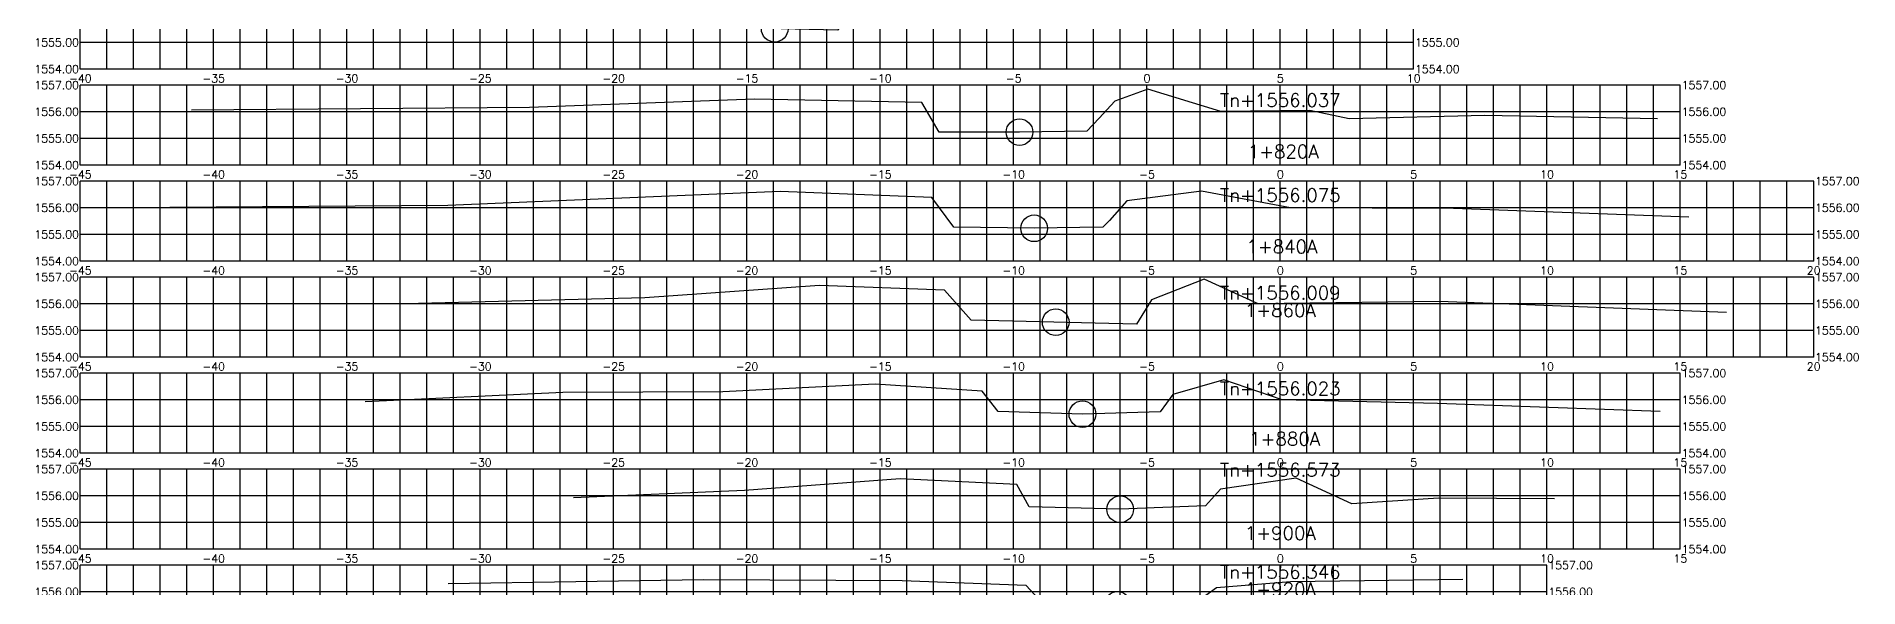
# Model space of a CAD drawing. Header units: millimetres. Extents: x 785301 to 786252, y 2209397 to 2211121.
# Drawn here: x 785901.8 to 785970.1, y 2211036.6 to 2211057.3 of the extents above; entities that cross this region are included whole.
import ezdxf
from ezdxf.enums import TextEntityAlignment as Align

# ---------------------------------------------------------------- set-up
doc = ezdxf.new("R2010")
doc.units = ezdxf.units.MM
doc.layers.add('RETICULA', color=2, linetype='Continuous')
doc.layers.add('TN', color=3, linetype='Continuous')
doc.styles.add('ROMANS', font='ROMANS.shx', dxfattribs={"width": 0.75})

# ---------------------------------------------------------------- blocks, each defined once
blk = doc.blocks.new('1-800A')
at = {"layer": 'RETICULA', "color": 2}
for p, q in [((10, 1557), (-40, 1557)), ((-40, 1554), (-40, 1557)), ((-39, 1554), (-39, 1557)), ((-38, 1554), (-38, 1557)), ((-37, 1554), (-37, 1557)), ((-36, 1554), (-36, 1557)), ((-35, 1554), (-35, 1557)), ((-35, 1554), (-35, 1557)), ((-34, 1554), (-34, 1557)), ((-33, 1554), (-33, 1557)), ((-32, 1554), (-32, 1557)), ((-31, 1554), (-31, 1557)), ((-30, 1554), (-30, 1557)), ((-30, 1554), (-30, 1557)), ((-29, 1554), (-29, 1557)), ((-28, 1554), (-28, 1557)), ((-27, 1554), (-27, 1557)), ((-26, 1554), (-26, 1557)), ((-25, 1554), (-25, 1557)), ((-25, 1554), (-25, 1557)), ((-24, 1554), (-24, 1557)), ((-23, 1554), (-23, 1557)), ((-22, 1554), (-22, 1557)), ((-21, 1554), (-21, 1557)), ((-20, 1554), (-20, 1557)), ((-20, 1554), (-20, 1557)), ((-19, 1554), (-19, 1557)), ((-18, 1554), (-18, 1557)), ((-17, 1554), (-17, 1557)), ((-16, 1554), (-16, 1557)), ((-15, 1554), (-15, 1557)), ((-15, 1554), (-15, 1557)), ((-14, 1554), (-14, 1557)), ((-13, 1554), (-13, 1557)), ((-12, 1554), (-12, 1557)), ((-11, 1554), (-11, 1557)), ((-10, 1554), (-10, 1557)), ((-10, 1554), (-10, 1557)), ((-9, 1554), (-9, 1557)), ((-8, 1554), (-8, 1557)), ((-7, 1554), (-7, 1557)), ((-6, 1554), (-6, 1557)), ((-5, 1554), (-5, 1557)), ((-5, 1554), (-5, 1557)), ((-4, 1554), (-4, 1557)), ((-3, 1554), (-3, 1557)), ((-2, 1554), (-2, 1557)), ((-1, 1554), (-1, 1557)), ((0, 1554), (0, 1557)), ((0, 1554), (0, 1557)), ((1, 1554), (1, 1557)), ((2, 1554), (2, 1557)), ((3, 1554), (3, 1557)), ((4, 1554), (4, 1557)), ((5, 1554), (5, 1557)), ((5, 1554), (5, 1557)), ((6, 1554), (6, 1557)), ((7, 1554), (7, 1557)), ((8, 1554), (8, 1557)), ((9, 1554), (9, 1557)), ((10, 1554), (10, 1557)), ((10, 1556), (-40, 1556)), ((10, 1555), (-40, 1555)), ((10, 1554), (-40, 1554))]:
    blk.add_line(p, q, dxfattribs=at)
at = {"layer": 'TN', "color": 4}
blk.add_lwpolyline([(6.915, 1556.232), (-10.94, 1556.232), (-11.605, 1555.463), (-15.838, 1555.559), (-15.868, 1555.559), (-16.385, 1556.481), (-21.33, 1556.721), (-26.015, 1556.546), (-35.229, 1556.103)], dxfattribs=at)
at = {"layer": 'TN'}
blk.add_circle((-13.96, 1555.516), 0.5, dxfattribs=at)
at = {"layer": 'RETICULA', "color": 6, "style": 'ROMANS'}
for s, p in [('1557.00', (-40.05, 1557)), ('1556.00', (-40.05, 1556)), ('1555.00', (-40.05, 1555)), ('1554.00', (-40.05, 1554))]:
    blk.add_text(s, height=0.3, dxfattribs=at).set_placement(p, align=Align.MIDDLE_RIGHT)
for s, p in [('1557.00', (10.05, 1557)), ('1556.00', (10.05, 1556)), ('1555.00', (10.05, 1555)), ('1554.00', (10.05, 1554))]:
    blk.add_text(s, height=0.3, dxfattribs=at).set_placement(p, align=Align.MIDDLE_LEFT)
for s, p in [('-40', (-40, 1553.8)), ('-35', (-35, 1553.8)), ('-30', (-30, 1553.8)), ('-25', (-25, 1553.8)), ('-20', (-20, 1553.8)), ('-15', (-15, 1553.8)), ('-10', (-10, 1553.8)), ('-5', (-5, 1553.8)), ('0', (0, 1553.8)), ('5', (5, 1553.8)), ('10', (10, 1553.8))]:
    blk.add_text(s, height=0.3, dxfattribs=at).set_placement(p, align=Align.TOP_CENTER)
at = {"layer": 'TN', "color": 7, "style": 'ROMANS'}
blk.add_text('Tn+1556.232', height=0.5, dxfattribs=at).set_placement((0, 1556.232), align=Align.BOTTOM_CENTER)
blk.add_text('1+800A', height=0.5, dxfattribs=at).set_placement((0, 1556.232), align=Align.TOP_CENTER)
blk = doc.blocks.new('1-820A')
at = {"layer": 'RETICULA', "color": 2}
for p, q in [((15, 1557), (-45, 1557)), ((-45, 1554), (-45, 1557)), ((-44, 1554), (-44, 1557)), ((-43, 1554), (-43, 1557)), ((-42, 1554), (-42, 1557)), ((-41, 1554), (-41, 1557)), ((-40, 1554), (-40, 1557)), ((-40, 1554), (-40, 1557)), ((-39, 1554), (-39, 1557)), ((-38, 1554), (-38, 1557)), ((-37, 1554), (-37, 1557)), ((-36, 1554), (-36, 1557)), ((-35, 1554), (-35, 1557)), ((-35, 1554), (-35, 1557)), ((-34, 1554), (-34, 1557)), ((-33, 1554), (-33, 1557)), ((-32, 1554), (-32, 1557)), ((-31, 1554), (-31, 1557)), ((-30, 1554), (-30, 1557)), ((-30, 1554), (-30, 1557)), ((-29, 1554), (-29, 1557)), ((-28, 1554), (-28, 1557)), ((-27, 1554), (-27, 1557)), ((-26, 1554), (-26, 1557)), ((-25, 1554), (-25, 1557)), ((-25, 1554), (-25, 1557)), ((-24, 1554), (-24, 1557)), ((-23, 1554), (-23, 1557)), ((-22, 1554), (-22, 1557)), ((-21, 1554), (-21, 1557)), ((-20, 1554), (-20, 1557)), ((-20, 1554), (-20, 1557)), ((-19, 1554), (-19, 1557)), ((-18, 1554), (-18, 1557)), ((-17, 1554), (-17, 1557)), ((-16, 1554), (-16, 1557)), ((-15, 1554), (-15, 1557)), ((-15, 1554), (-15, 1557)), ((-14, 1554), (-14, 1557)), ((-13, 1554), (-13, 1557)), ((-12, 1554), (-12, 1557)), ((-11, 1554), (-11, 1557)), ((-10, 1554), (-10, 1557)), ((-10, 1554), (-10, 1557)), ((-9, 1554), (-9, 1557)), ((-8, 1554), (-8, 1557)), ((-7, 1554), (-7, 1557)), ((-6, 1554), (-6, 1557)), ((-5, 1554), (-5, 1557)), ((-5, 1554), (-5, 1557)), ((-4, 1554), (-4, 1557)), ((-3, 1554), (-3, 1557)), ((-2, 1554), (-2, 1557)), ((-1, 1554), (-1, 1557)), ((0, 1554), (0, 1557)), ((0, 1554), (0, 1557)), ((1, 1554), (1, 1557)), ((2, 1554), (2, 1557)), ((3, 1554), (3, 1557)), ((4, 1554), (4, 1557)), ((5, 1554), (5, 1557)), ((5, 1554), (5, 1557)), ((6, 1554), (6, 1557)), ((7, 1554), (7, 1557)), ((8, 1554), (8, 1557)), ((9, 1554), (9, 1557)), ((10, 1554), (10, 1557)), ((10, 1554), (10, 1557)), ((11, 1554), (11, 1557)), ((12, 1554), (12, 1557)), ((13, 1554), (13, 1557)), ((14, 1554), (14, 1557)), ((15, 1554), (15, 1557)), ((15, 1556), (-45, 1556)), ((15, 1555), (-45, 1555)), ((15, 1554), (-45, 1554))]:
    blk.add_line(p, q, dxfattribs=at)
at = {"layer": 'TN', "color": 4}
blk.add_lwpolyline([(14.14, 1555.74), (7.671, 1555.858), (2.587, 1555.733), (1.113, 1556.053), (-2.232, 1556.006), (-4.966, 1556.843), (-6.208, 1556.399), (-6.791, 1555.767), (-7.25, 1555.277), (-9.78, 1555.237), (-12.793, 1555.236), (-13.445, 1556.351), (-19.712, 1556.473), (-28.156, 1556.166), (-40.825, 1556.06)], dxfattribs=at)
at = {"layer": 'TN'}
blk.add_circle((-9.78, 1555.237), 0.5, dxfattribs=at)
at = {"layer": 'RETICULA', "color": 6, "style": 'ROMANS'}
for s, p in [('1557.00', (-45.05, 1557)), ('1556.00', (-45.05, 1556)), ('1555.00', (-45.05, 1555)), ('1554.00', (-45.05, 1554))]:
    blk.add_text(s, height=0.3, dxfattribs=at).set_placement(p, align=Align.MIDDLE_RIGHT)
for s, p in [('1557.00', (15.05, 1557)), ('1556.00', (15.05, 1556)), ('1555.00', (15.05, 1555)), ('1554.00', (15.05, 1554))]:
    blk.add_text(s, height=0.3, dxfattribs=at).set_placement(p, align=Align.MIDDLE_LEFT)
for s, p in [('-45', (-45, 1553.8)), ('-40', (-40, 1553.8)), ('-35', (-35, 1553.8)), ('-30', (-30, 1553.8)), ('-25', (-25, 1553.8)), ('-20', (-20, 1553.8)), ('-15', (-15, 1553.8)), ('-10', (-10, 1553.8)), ('-5', (-5, 1553.8)), ('0', (0, 1553.8)), ('5', (5, 1553.8)), ('10', (10, 1553.8)), ('15', (15, 1553.8))]:
    blk.add_text(s, height=0.3, dxfattribs=at).set_placement(p, align=Align.TOP_CENTER)
at = {"layer": 'TN', "color": 7, "style": 'ROMANS'}
blk.add_text('Tn+1556.037', height=0.5, dxfattribs=at).set_placement((0, 1556.037), align=Align.BOTTOM_CENTER)
blk.add_text('1+820A', height=0.5, dxfattribs=at).set_placement((0.107, 1554.759), align=Align.TOP_CENTER)
blk = doc.blocks.new('1-840A')
at = {"layer": 'RETICULA', "color": 2}
for p, q in [((20, 1557), (-45, 1557)), ((-45, 1554), (-45, 1557)), ((-44, 1554), (-44, 1557)), ((-43, 1554), (-43, 1557)), ((-42, 1554), (-42, 1557)), ((-41, 1554), (-41, 1557)), ((-40, 1554), (-40, 1557)), ((-40, 1554), (-40, 1557)), ((-39, 1554), (-39, 1557)), ((-38, 1554), (-38, 1557)), ((-37, 1554), (-37, 1557)), ((-36, 1554), (-36, 1557)), ((-35, 1554), (-35, 1557)), ((-35, 1554), (-35, 1557)), ((-34, 1554), (-34, 1557)), ((-33, 1554), (-33, 1557)), ((-32, 1554), (-32, 1557)), ((-31, 1554), (-31, 1557)), ((-30, 1554), (-30, 1557)), ((-30, 1554), (-30, 1557)), ((-29, 1554), (-29, 1557)), ((-28, 1554), (-28, 1557)), ((-27, 1554), (-27, 1557)), ((-26, 1554), (-26, 1557)), ((-25, 1554), (-25, 1557)), ((-25, 1554), (-25, 1557)), ((-24, 1554), (-24, 1557)), ((-23, 1554), (-23, 1557)), ((-22, 1554), (-22, 1557)), ((-21, 1554), (-21, 1557)), ((-20, 1554), (-20, 1557)), ((-20, 1554), (-20, 1557)), ((-19, 1554), (-19, 1557)), ((-18, 1554), (-18, 1557)), ((-17, 1554), (-17, 1557)), ((-16, 1554), (-16, 1557)), ((-15, 1554), (-15, 1557)), ((-15, 1554), (-15, 1557)), ((-14, 1554), (-14, 1557)), ((-13, 1554), (-13, 1557)), ((-12, 1554), (-12, 1557)), ((-11, 1554), (-11, 1557)), ((-10, 1554), (-10, 1557)), ((-10, 1554), (-10, 1557)), ((-9, 1554), (-9, 1557)), ((-8, 1554), (-8, 1557)), ((-7, 1554), (-7, 1557)), ((-6, 1554), (-6, 1557)), ((-5, 1554), (-5, 1557)), ((-5, 1554), (-5, 1557)), ((-4, 1554), (-4, 1557)), ((-3, 1554), (-3, 1557)), ((-2, 1554), (-2, 1557)), ((-1, 1554), (-1, 1557)), ((0, 1554), (0, 1557)), ((0, 1554), (0, 1557)), ((1, 1554), (1, 1557)), ((2, 1554), (2, 1557)), ((3, 1554), (3, 1557)), ((4, 1554), (4, 1557)), ((5, 1554), (5, 1557)), ((5, 1554), (5, 1557)), ((6, 1554), (6, 1557)), ((7, 1554), (7, 1557)), ((8, 1554), (8, 1557)), ((9, 1554), (9, 1557)), ((10, 1554), (10, 1557)), ((10, 1554), (10, 1557)), ((11, 1554), (11, 1557)), ((12, 1554), (12, 1557)), ((13, 1554), (13, 1557)), ((14, 1554), (14, 1557)), ((15, 1554), (15, 1557)), ((15, 1554), (15, 1557)), ((16, 1554), (16, 1557)), ((17, 1554), (17, 1557)), ((18, 1554), (18, 1557)), ((19, 1554), (19, 1557)), ((20, 1554), (20, 1557)), ((20, 1556), (-45, 1556)), ((20, 1555), (-45, 1555)), ((20, 1554), (-45, 1554))]:
    blk.add_line(p, q, dxfattribs=at)
at = {"layer": 'TN', "color": 4}
blk.add_lwpolyline([(15.325, 1555.648), (6.489, 1555.979), (0.388, 1556.003), (-2.95, 1556.618), (-5.76, 1556.258), (-6.4, 1555.526), (-6.654, 1555.27), (-9.231, 1555.231), (-12.242, 1555.278), (-13.066, 1556.386), (-18.757, 1556.608), (-31.219, 1556.088), (-41.645, 1556.015)], dxfattribs=at)
at = {"layer": 'TN'}
blk.add_circle((-9.231, 1555.231), 0.5, dxfattribs=at)
at = {"layer": 'RETICULA', "color": 6, "style": 'ROMANS'}
for s, p in [('1557.00', (-45.05, 1557)), ('1556.00', (-45.05, 1556)), ('1555.00', (-45.05, 1555)), ('1554.00', (-45.05, 1554))]:
    blk.add_text(s, height=0.3, dxfattribs=at).set_placement(p, align=Align.MIDDLE_RIGHT)
for s, p in [('1557.00', (20.05, 1557)), ('1556.00', (20.05, 1556)), ('1555.00', (20.05, 1555)), ('1554.00', (20.05, 1554))]:
    blk.add_text(s, height=0.3, dxfattribs=at).set_placement(p, align=Align.MIDDLE_LEFT)
for s, p in [('-45', (-45, 1553.8)), ('-40', (-40, 1553.8)), ('-35', (-35, 1553.8)), ('-30', (-30, 1553.8)), ('-25', (-25, 1553.8)), ('-20', (-20, 1553.8)), ('-15', (-15, 1553.8)), ('-10', (-10, 1553.8)), ('-5', (-5, 1553.8)), ('0', (0, 1553.8)), ('5', (5, 1553.8)), ('10', (10, 1553.8)), ('15', (15, 1553.8)), ('20', (20, 1553.8))]:
    blk.add_text(s, height=0.3, dxfattribs=at).set_placement(p, align=Align.TOP_CENTER)
at = {"layer": 'TN', "color": 7, "style": 'ROMANS'}
blk.add_text('Tn+1556.075', height=0.5, dxfattribs=at).set_placement((0, 1556.075), align=Align.BOTTOM_CENTER)
blk.add_text('1+840A', height=0.5, dxfattribs=at).set_placement((0.058, 1554.794), align=Align.TOP_CENTER)
blk = doc.blocks.new('1-860A')
at = {"layer": 'RETICULA', "color": 2}
for p, q in [((20, 1557), (-45, 1557)), ((-45, 1554), (-45, 1557)), ((-44, 1554), (-44, 1557)), ((-43, 1554), (-43, 1557)), ((-42, 1554), (-42, 1557)), ((-41, 1554), (-41, 1557)), ((-40, 1554), (-40, 1557)), ((-40, 1554), (-40, 1557)), ((-39, 1554), (-39, 1557)), ((-38, 1554), (-38, 1557)), ((-37, 1554), (-37, 1557)), ((-36, 1554), (-36, 1557)), ((-35, 1554), (-35, 1557)), ((-35, 1554), (-35, 1557)), ((-34, 1554), (-34, 1557)), ((-33, 1554), (-33, 1557)), ((-32, 1554), (-32, 1557)), ((-31, 1554), (-31, 1557)), ((-30, 1554), (-30, 1557)), ((-30, 1554), (-30, 1557)), ((-29, 1554), (-29, 1557)), ((-28, 1554), (-28, 1557)), ((-27, 1554), (-27, 1557)), ((-26, 1554), (-26, 1557)), ((-25, 1554), (-25, 1557)), ((-25, 1554), (-25, 1557)), ((-24, 1554), (-24, 1557)), ((-23, 1554), (-23, 1557)), ((-22, 1554), (-22, 1557)), ((-21, 1554), (-21, 1557)), ((-20, 1554), (-20, 1557)), ((-20, 1554), (-20, 1557)), ((-19, 1554), (-19, 1557)), ((-18, 1554), (-18, 1557)), ((-17, 1554), (-17, 1557)), ((-16, 1554), (-16, 1557)), ((-15, 1554), (-15, 1557)), ((-15, 1554), (-15, 1557)), ((-14, 1554), (-14, 1557)), ((-13, 1554), (-13, 1557)), ((-12, 1554), (-12, 1557)), ((-11, 1554), (-11, 1557)), ((-10, 1554), (-10, 1557)), ((-10, 1554), (-10, 1557)), ((-9, 1554), (-9, 1557)), ((-8, 1554), (-8, 1557)), ((-7, 1554), (-7, 1557)), ((-6, 1554), (-6, 1557)), ((-5, 1554), (-5, 1557)), ((-5, 1554), (-5, 1557)), ((-4, 1554), (-4, 1557)), ((-3, 1554), (-3, 1557)), ((-2, 1554), (-2, 1557)), ((-1, 1554), (-1, 1557)), ((0, 1554), (0, 1557)), ((0, 1554), (0, 1557)), ((1, 1554), (1, 1557)), ((2, 1554), (2, 1557)), ((3, 1554), (3, 1557)), ((4, 1554), (4, 1557)), ((5, 1554), (5, 1557)), ((5, 1554), (5, 1557)), ((6, 1554), (6, 1557)), ((7, 1554), (7, 1557)), ((8, 1554), (8, 1557)), ((9, 1554), (9, 1557)), ((10, 1554), (10, 1557)), ((10, 1554), (10, 1557)), ((11, 1554), (11, 1557)), ((12, 1554), (12, 1557)), ((13, 1554), (13, 1557)), ((14, 1554), (14, 1557)), ((15, 1554), (15, 1557)), ((15, 1554), (15, 1557)), ((16, 1554), (16, 1557)), ((17, 1554), (17, 1557)), ((18, 1554), (18, 1557)), ((19, 1554), (19, 1557)), ((20, 1554), (20, 1557)), ((20, 1556), (-45, 1556)), ((20, 1555), (-45, 1555)), ((20, 1554), (-45, 1554))]:
    blk.add_line(p, q, dxfattribs=at)
at = {"layer": 'TN', "color": 4}
blk.add_lwpolyline([(16.73, 1555.672), (5.97, 1556.092), (-0.836, 1555.997), (-2.854, 1556.919), (-4.826, 1556.144), (-5.395, 1555.242), (-11.594, 1555.382), (-12.588, 1556.509), (-17.284, 1556.693), (-23.835, 1556.225), (-32.314, 1556.015), (-40.572, 1555.997)], dxfattribs=at)
at = {"layer": 'TN'}
blk.add_circle((-8.423, 1555.31), 0.5, dxfattribs=at)
at = {"layer": 'RETICULA', "color": 6, "style": 'ROMANS'}
for s, p in [('1557.00', (-45.05, 1557)), ('1556.00', (-45.05, 1556)), ('1555.00', (-45.05, 1555)), ('1554.00', (-45.05, 1554))]:
    blk.add_text(s, height=0.3, dxfattribs=at).set_placement(p, align=Align.MIDDLE_RIGHT)
for s, p in [('1557.00', (20.05, 1557)), ('1556.00', (20.05, 1556)), ('1555.00', (20.05, 1555)), ('1554.00', (20.05, 1554))]:
    blk.add_text(s, height=0.3, dxfattribs=at).set_placement(p, align=Align.MIDDLE_LEFT)
for s, p in [('-45', (-45, 1553.8)), ('-40', (-40, 1553.8)), ('-35', (-35, 1553.8)), ('-30', (-30, 1553.8)), ('-25', (-25, 1553.8)), ('-20', (-20, 1553.8)), ('-15', (-15, 1553.8)), ('-10', (-10, 1553.8)), ('-5', (-5, 1553.8)), ('0', (0, 1553.8)), ('5', (5, 1553.8)), ('10', (10, 1553.8)), ('15', (15, 1553.8)), ('20', (20, 1553.8))]:
    blk.add_text(s, height=0.3, dxfattribs=at).set_placement(p, align=Align.TOP_CENTER)
at = {"layer": 'TN', "color": 7, "style": 'ROMANS'}
blk.add_text('Tn+1556.009', height=0.5, dxfattribs=at).set_placement((0, 1556.009), align=Align.BOTTOM_CENTER)
blk.add_text('1+860A', height=0.5, dxfattribs=at).set_placement((0, 1556.009), align=Align.TOP_CENTER)
blk = doc.blocks.new('1-880A')
at = {"layer": 'RETICULA', "color": 2}
for p, q in [((15, 1557), (-45, 1557)), ((-45, 1554), (-45, 1557)), ((-44, 1554), (-44, 1557)), ((-43, 1554), (-43, 1557)), ((-42, 1554), (-42, 1557)), ((-41, 1554), (-41, 1557)), ((-40, 1554), (-40, 1557)), ((-40, 1554), (-40, 1557)), ((-39, 1554), (-39, 1557)), ((-38, 1554), (-38, 1557)), ((-37, 1554), (-37, 1557)), ((-36, 1554), (-36, 1557)), ((-35, 1554), (-35, 1557)), ((-35, 1554), (-35, 1557)), ((-34, 1554), (-34, 1557)), ((-33, 1554), (-33, 1557)), ((-32, 1554), (-32, 1557)), ((-31, 1554), (-31, 1557)), ((-30, 1554), (-30, 1557)), ((-30, 1554), (-30, 1557)), ((-29, 1554), (-29, 1557)), ((-28, 1554), (-28, 1557)), ((-27, 1554), (-27, 1557)), ((-26, 1554), (-26, 1557)), ((-25, 1554), (-25, 1557)), ((-25, 1554), (-25, 1557)), ((-24, 1554), (-24, 1557)), ((-23, 1554), (-23, 1557)), ((-22, 1554), (-22, 1557)), ((-21, 1554), (-21, 1557)), ((-20, 1554), (-20, 1557)), ((-20, 1554), (-20, 1557)), ((-19, 1554), (-19, 1557)), ((-18, 1554), (-18, 1557)), ((-17, 1554), (-17, 1557)), ((-16, 1554), (-16, 1557)), ((-15, 1554), (-15, 1557)), ((-15, 1554), (-15, 1557)), ((-14, 1554), (-14, 1557)), ((-13, 1554), (-13, 1557)), ((-12, 1554), (-12, 1557)), ((-11, 1554), (-11, 1557)), ((-10, 1554), (-10, 1557)), ((-10, 1554), (-10, 1557)), ((-9, 1554), (-9, 1557)), ((-8, 1554), (-8, 1557)), ((-7, 1554), (-7, 1557)), ((-6, 1554), (-6, 1557)), ((-5, 1554), (-5, 1557)), ((-5, 1554), (-5, 1557)), ((-4, 1554), (-4, 1557)), ((-3, 1554), (-3, 1557)), ((-2, 1554), (-2, 1557)), ((-1, 1554), (-1, 1557)), ((0, 1554), (0, 1557)), ((0, 1554), (0, 1557)), ((1, 1554), (1, 1557)), ((2, 1554), (2, 1557)), ((3, 1554), (3, 1557)), ((4, 1554), (4, 1557)), ((5, 1554), (5, 1557)), ((5, 1554), (5, 1557)), ((6, 1554), (6, 1557)), ((7, 1554), (7, 1557)), ((8, 1554), (8, 1557)), ((9, 1554), (9, 1557)), ((10, 1554), (10, 1557)), ((10, 1554), (10, 1557)), ((11, 1554), (11, 1557)), ((12, 1554), (12, 1557)), ((13, 1554), (13, 1557)), ((14, 1554), (14, 1557)), ((15, 1554), (15, 1557)), ((15, 1556), (-45, 1556)), ((15, 1555), (-45, 1555)), ((15, 1554), (-45, 1554))]:
    blk.add_line(p, q, dxfattribs=at)
at = {"layer": 'TN', "color": 4}
blk.add_lwpolyline([(14.25, 1555.558), (5.889, 1555.867), (0.07, 1555.999), (-2.124, 1556.755), (-4.03, 1556.197), (-4.504, 1555.556), (-7.422, 1555.464), (-10.579, 1555.558), (-11.184, 1556.32), (-15.188, 1556.583), (-20.91, 1556.306), (-26.908, 1556.281), (-34.322, 1555.929)], dxfattribs=at)
at = {"layer": 'TN'}
blk.add_circle((-7.422, 1555.464), 0.5, dxfattribs=at)
at = {"layer": 'RETICULA', "color": 6, "style": 'ROMANS'}
for s, p in [('1557.00', (-45.05, 1557)), ('1556.00', (-45.05, 1556)), ('1555.00', (-45.05, 1555)), ('1554.00', (-45.05, 1554))]:
    blk.add_text(s, height=0.3, dxfattribs=at).set_placement(p, align=Align.MIDDLE_RIGHT)
for s, p in [('1557.00', (15.05, 1557)), ('1556.00', (15.05, 1556)), ('1555.00', (15.05, 1555)), ('1554.00', (15.05, 1554))]:
    blk.add_text(s, height=0.3, dxfattribs=at).set_placement(p, align=Align.MIDDLE_LEFT)
for s, p in [('-45', (-45, 1553.8)), ('-40', (-40, 1553.8)), ('-35', (-35, 1553.8)), ('-30', (-30, 1553.8)), ('-25', (-25, 1553.8)), ('-20', (-20, 1553.8)), ('-15', (-15, 1553.8)), ('-10', (-10, 1553.8)), ('-5', (-5, 1553.8)), ('0', (0, 1553.8)), ('5', (5, 1553.8)), ('10', (10, 1553.8)), ('15', (15, 1553.8))]:
    blk.add_text(s, height=0.3, dxfattribs=at).set_placement(p, align=Align.TOP_CENTER)
at = {"layer": 'TN', "color": 7, "style": 'ROMANS'}
blk.add_text('Tn+1556.023', height=0.5, dxfattribs=at).set_placement((0, 1556.023), align=Align.BOTTOM_CENTER)
blk.add_text('1+880A', height=0.5, dxfattribs=at).set_placement((0.161, 1554.789), align=Align.TOP_CENTER)
blk = doc.blocks.new('1-900A')
at = {"layer": 'RETICULA', "color": 2}
for p, q in [((15, 1557), (-45, 1557)), ((-45, 1554), (-45, 1557)), ((-44, 1554), (-44, 1557)), ((-43, 1554), (-43, 1557)), ((-42, 1554), (-42, 1557)), ((-41, 1554), (-41, 1557)), ((-40, 1554), (-40, 1557)), ((-40, 1554), (-40, 1557)), ((-39, 1554), (-39, 1557)), ((-38, 1554), (-38, 1557)), ((-37, 1554), (-37, 1557)), ((-36, 1554), (-36, 1557)), ((-35, 1554), (-35, 1557)), ((-35, 1554), (-35, 1557)), ((-34, 1554), (-34, 1557)), ((-33, 1554), (-33, 1557)), ((-32, 1554), (-32, 1557)), ((-31, 1554), (-31, 1557)), ((-30, 1554), (-30, 1557)), ((-30, 1554), (-30, 1557)), ((-29, 1554), (-29, 1557)), ((-28, 1554), (-28, 1557)), ((-27, 1554), (-27, 1557)), ((-26, 1554), (-26, 1557)), ((-25, 1554), (-25, 1557)), ((-25, 1554), (-25, 1557)), ((-24, 1554), (-24, 1557)), ((-23, 1554), (-23, 1557)), ((-22, 1554), (-22, 1557)), ((-21, 1554), (-21, 1557)), ((-20, 1554), (-20, 1557)), ((-20, 1554), (-20, 1557)), ((-19, 1554), (-19, 1557)), ((-18, 1554), (-18, 1557)), ((-17, 1554), (-17, 1557)), ((-16, 1554), (-16, 1557)), ((-15, 1554), (-15, 1557)), ((-15, 1554), (-15, 1557)), ((-14, 1554), (-14, 1557)), ((-13, 1554), (-13, 1557)), ((-12, 1554), (-12, 1557)), ((-11, 1554), (-11, 1557)), ((-10, 1554), (-10, 1557)), ((-10, 1554), (-10, 1557)), ((-9, 1554), (-9, 1557)), ((-8, 1554), (-8, 1557)), ((-7, 1554), (-7, 1557)), ((-6, 1554), (-6, 1557)), ((-5, 1554), (-5, 1557)), ((-5, 1554), (-5, 1557)), ((-4, 1554), (-4, 1557)), ((-3, 1554), (-3, 1557)), ((-2, 1554), (-2, 1557)), ((-1, 1554), (-1, 1557)), ((0, 1554), (0, 1557)), ((0, 1554), (0, 1557)), ((1, 1554), (1, 1557)), ((2, 1554), (2, 1557)), ((3, 1554), (3, 1557)), ((4, 1554), (4, 1557)), ((5, 1554), (5, 1557)), ((5, 1554), (5, 1557)), ((6, 1554), (6, 1557)), ((7, 1554), (7, 1557)), ((8, 1554), (8, 1557)), ((9, 1554), (9, 1557)), ((10, 1554), (10, 1557)), ((10, 1554), (10, 1557)), ((11, 1554), (11, 1557)), ((12, 1554), (12, 1557)), ((13, 1554), (13, 1557)), ((14, 1554), (14, 1557)), ((15, 1554), (15, 1557)), ((15, 1556), (-45, 1556)), ((15, 1555), (-45, 1555)), ((15, 1554), (-45, 1554))]:
    blk.add_line(p, q, dxfattribs=at)
at = {"layer": 'TN', "color": 4}
blk.add_lwpolyline([(10.287, 1555.89), (5.931, 1555.909), (2.686, 1555.7), (0.599, 1556.66), (-2.245, 1556.246), (-2.809, 1555.63), (-6.004, 1555.497), (-9.422, 1555.587), (-9.875, 1556.432), (-14.255, 1556.639), (-20.09, 1556.206), (-26.499, 1555.932)], dxfattribs=at)
at = {"layer": 'TN'}
blk.add_circle((-6.004, 1555.497), 0.5, dxfattribs=at)
at = {"layer": 'RETICULA', "color": 6, "style": 'ROMANS'}
for s, p in [('1557.00', (-45.05, 1557)), ('1556.00', (-45.05, 1556)), ('1555.00', (-45.05, 1555)), ('1554.00', (-45.05, 1554))]:
    blk.add_text(s, height=0.3, dxfattribs=at).set_placement(p, align=Align.MIDDLE_RIGHT)
for s, p in [('1557.00', (15.05, 1557)), ('1556.00', (15.05, 1556)), ('1555.00', (15.05, 1555)), ('1554.00', (15.05, 1554))]:
    blk.add_text(s, height=0.3, dxfattribs=at).set_placement(p, align=Align.MIDDLE_LEFT)
for s, p in [('-45', (-45, 1553.8)), ('-40', (-40, 1553.8)), ('-35', (-35, 1553.8)), ('-30', (-30, 1553.8)), ('-25', (-25, 1553.8)), ('-20', (-20, 1553.8)), ('-15', (-15, 1553.8)), ('-10', (-10, 1553.8)), ('-5', (-5, 1553.8)), ('0', (0, 1553.8)), ('5', (5, 1553.8)), ('10', (10, 1553.8)), ('15', (15, 1553.8))]:
    blk.add_text(s, height=0.3, dxfattribs=at).set_placement(p, align=Align.TOP_CENTER)
at = {"layer": 'TN', "color": 7, "style": 'ROMANS'}
blk.add_text('Tn+1556.573', height=0.5, dxfattribs=at).set_placement((0, 1556.573), align=Align.BOTTOM_CENTER)
blk.add_text('1+900A', height=0.5, dxfattribs=at).set_placement((0, 1554.856), align=Align.TOP_CENTER)
blk = doc.blocks.new('1-920A')
at = {"layer": 'RETICULA', "color": 2}
for p, q in [((10, 1557), (-45, 1557)), ((-45, 1554), (-45, 1557)), ((-44, 1554), (-44, 1557)), ((-44, 1554), (-44, 1557)), ((-43, 1554), (-43, 1557)), ((-43, 1554), (-43, 1557)), ((-42, 1554), (-42, 1557)), ((-42, 1554), (-42, 1557)), ((-41, 1554), (-41, 1557)), ((-41, 1554), (-41, 1557)), ((-40, 1554), (-40, 1557)), ((-40, 1554), (-40, 1557)), ((-40, 1554), (-40, 1557)), ((-39, 1554), (-39, 1557)), ((-39, 1554), (-39, 1557)), ((-38, 1554), (-38, 1557)), ((-38, 1554), (-38, 1557)), ((-37, 1554), (-37, 1557)), ((-37, 1554), (-37, 1557)), ((-36, 1554), (-36, 1557)), ((-36, 1554), (-36, 1557)), ((-35, 1554), (-35, 1557)), ((-35, 1554), (-35, 1557)), ((-35, 1554), (-35, 1557)), ((-34, 1554), (-34, 1557)), ((-34, 1554), (-34, 1557)), ((-33, 1554), (-33, 1557)), ((-33, 1554), (-33, 1557)), ((-32, 1554), (-32, 1557)), ((-32, 1554), (-32, 1557)), ((-31, 1554), (-31, 1557)), ((-31, 1554), (-31, 1557)), ((-30, 1554), (-30, 1557)), ((-30, 1554), (-30, 1557)), ((-30, 1554), (-30, 1557)), ((-29, 1554), (-29, 1557)), ((-29, 1554), (-29, 1557)), ((-28, 1554), (-28, 1557)), ((-28, 1554), (-28, 1557)), ((-27, 1554), (-27, 1557)), ((-27, 1554), (-27, 1557)), ((-26, 1554), (-26, 1557)), ((-26, 1554), (-26, 1557)), ((-25, 1554), (-25, 1557)), ((-25, 1554), (-25, 1557)), ((-25, 1554), (-25, 1557)), ((-24, 1554), (-24, 1557)), ((-24, 1554), (-24, 1557)), ((-23, 1554), (-23, 1557)), ((-23, 1554), (-23, 1557)), ((-22, 1554), (-22, 1557)), ((-22, 1554), (-22, 1557)), ((-21, 1554), (-21, 1557)), ((-21, 1554), (-21, 1557)), ((-20, 1554), (-20, 1557)), ((-20, 1554), (-20, 1557)), ((-20, 1554), (-20, 1557)), ((-19, 1554), (-19, 1557)), ((-19, 1554), (-19, 1557)), ((-18, 1554), (-18, 1557)), ((-18, 1554), (-18, 1557)), ((-17, 1554), (-17, 1557)), ((-17, 1554), (-17, 1557)), ((-16, 1554), (-16, 1557)), ((-16, 1554), (-16, 1557)), ((-15, 1554), (-15, 1557)), ((-15, 1554), (-15, 1557)), ((-15, 1554), (-15, 1557)), ((-14, 1554), (-14, 1557)), ((-14, 1554), (-14, 1557)), ((-13, 1554), (-13, 1557)), ((-13, 1554), (-13, 1557)), ((-12, 1554), (-12, 1557)), ((-12, 1554), (-12, 1557)), ((-11, 1554), (-11, 1557)), ((-11, 1554), (-11, 1557)), ((-10, 1554), (-10, 1557)), ((-10, 1554), (-10, 1557)), ((-10, 1554), (-10, 1557)), ((-9, 1554), (-9, 1557)), ((-9, 1554), (-9, 1557)), ((-8, 1554), (-8, 1557)), ((-8, 1554), (-8, 1557)), ((-7, 1554), (-7, 1557)), ((-7, 1554), (-7, 1557)), ((-6, 1554), (-6, 1557)), ((-6, 1554), (-6, 1557)), ((-5, 1554), (-5, 1557)), ((-5, 1554), (-5, 1557)), ((-5, 1554), (-5, 1557)), ((-4, 1554), (-4, 1557)), ((-4, 1554), (-4, 1557)), ((-3, 1554), (-3, 1557)), ((-3, 1554), (-3, 1557)), ((-2, 1554), (-2, 1557)), ((-2, 1554), (-2, 1557)), ((-1, 1554), (-1, 1557)), ((-1, 1554), (-1, 1557)), ((0, 1554), (0, 1557)), ((0, 1554), (0, 1557)), ((0, 1554), (0, 1557)), ((1, 1554), (1, 1557)), ((1, 1554), (1, 1557)), ((2, 1554), (2, 1557)), ((2, 1554), (2, 1557)), ((3, 1554), (3, 1557)), ((3, 1554), (3, 1557)), ((4, 1554), (4, 1557)), ((4, 1554), (4, 1557)), ((5, 1554), (5, 1557)), ((5, 1554), (5, 1557)), ((5, 1554), (5, 1557)), ((6, 1554), (6, 1557)), ((6, 1554), (6, 1557)), ((7, 1554), (7, 1557)), ((7, 1554), (7, 1557)), ((8, 1554), (8, 1557)), ((8, 1554), (8, 1557)), ((9, 1554), (9, 1557)), ((9, 1554), (9, 1557)), ((10, 1554), (10, 1557)), ((10, 1556), (-45, 1556)), ((10, 1555), (-45, 1555)), ((10, 1554), (-45, 1554))]:
    blk.add_line(p, q, dxfattribs=at)
at = {"layer": 'TN', "color": 4}
blk.add_lwpolyline([(6.841, 1556.466), (0.382, 1556.377), (-2.397, 1556.155), (-3.332, 1555.478), (-8.888, 1555.554), (-9.526, 1556.241), (-14.177, 1556.418), (-21.627, 1556.449), (-31.21, 1556.298)], dxfattribs=at)
at = {"layer": 'TN'}
blk.add_circle((-6.106, 1555.516), 0.5, dxfattribs=at)
at = {"layer": 'RETICULA', "color": 6, "style": 'ROMANS'}
for s, p in [('1557.00', (-45.05, 1557)), ('1556.00', (-45.05, 1556)), ('1555.00', (-45.05, 1555)), ('1554.00', (-45.05, 1554))]:
    blk.add_text(s, height=0.3, dxfattribs=at).set_placement(p, align=Align.MIDDLE_RIGHT)
for s, p in [('1557.00', (10.05, 1557)), ('1556.00', (10.05, 1556)), ('1555.00', (10.05, 1555)), ('1554.00', (10.05, 1554))]:
    blk.add_text(s, height=0.3, dxfattribs=at).set_placement(p, align=Align.MIDDLE_LEFT)
for s, p in [('-45', (-45, 1553.8)), ('-40', (-40, 1553.8)), ('-35', (-35, 1553.8)), ('-30', (-30, 1553.8)), ('-25', (-25, 1553.8)), ('-20', (-20, 1553.8)), ('-15', (-15, 1553.8)), ('-10', (-10, 1553.8)), ('-5', (-5, 1553.8)), ('0', (0, 1553.8)), ('5', (5, 1553.8)), ('10', (10, 1553.8))]:
    blk.add_text(s, height=0.3, dxfattribs=at).set_placement(p, align=Align.TOP_CENTER)
at = {"layer": 'TN', "color": 7, "style": 'ROMANS'}
blk.add_text('Tn+1556.346', height=0.5, dxfattribs=at).set_placement((0, 1556.346), align=Align.BOTTOM_CENTER)
blk.add_text('1+920A', height=0.5, dxfattribs=at).set_placement((0, 1556.346), align=Align.TOP_CENTER)

msp = doc.modelspace()

# ---------------------------------------------------------------- block references
at = {"layer": 'RETICULA', "color": 4}
for name, p in [('1-800A', (785943.433, 2209502.045)), ('1-820A', (785948.433, 2209498.445)), ('1-840A', (785948.433, 2209494.845)), ('1-860A', (785948.433, 2209491.245)), ('1-880A', (785948.433, 2209487.645)), ('1-900A', (785948.433, 2209484.045)), ('1-920A', (785948.433, 2209480.445))]:
    msp.add_blockref(name, p, dxfattribs=at)

doc.saveas('drawing.dxf')
